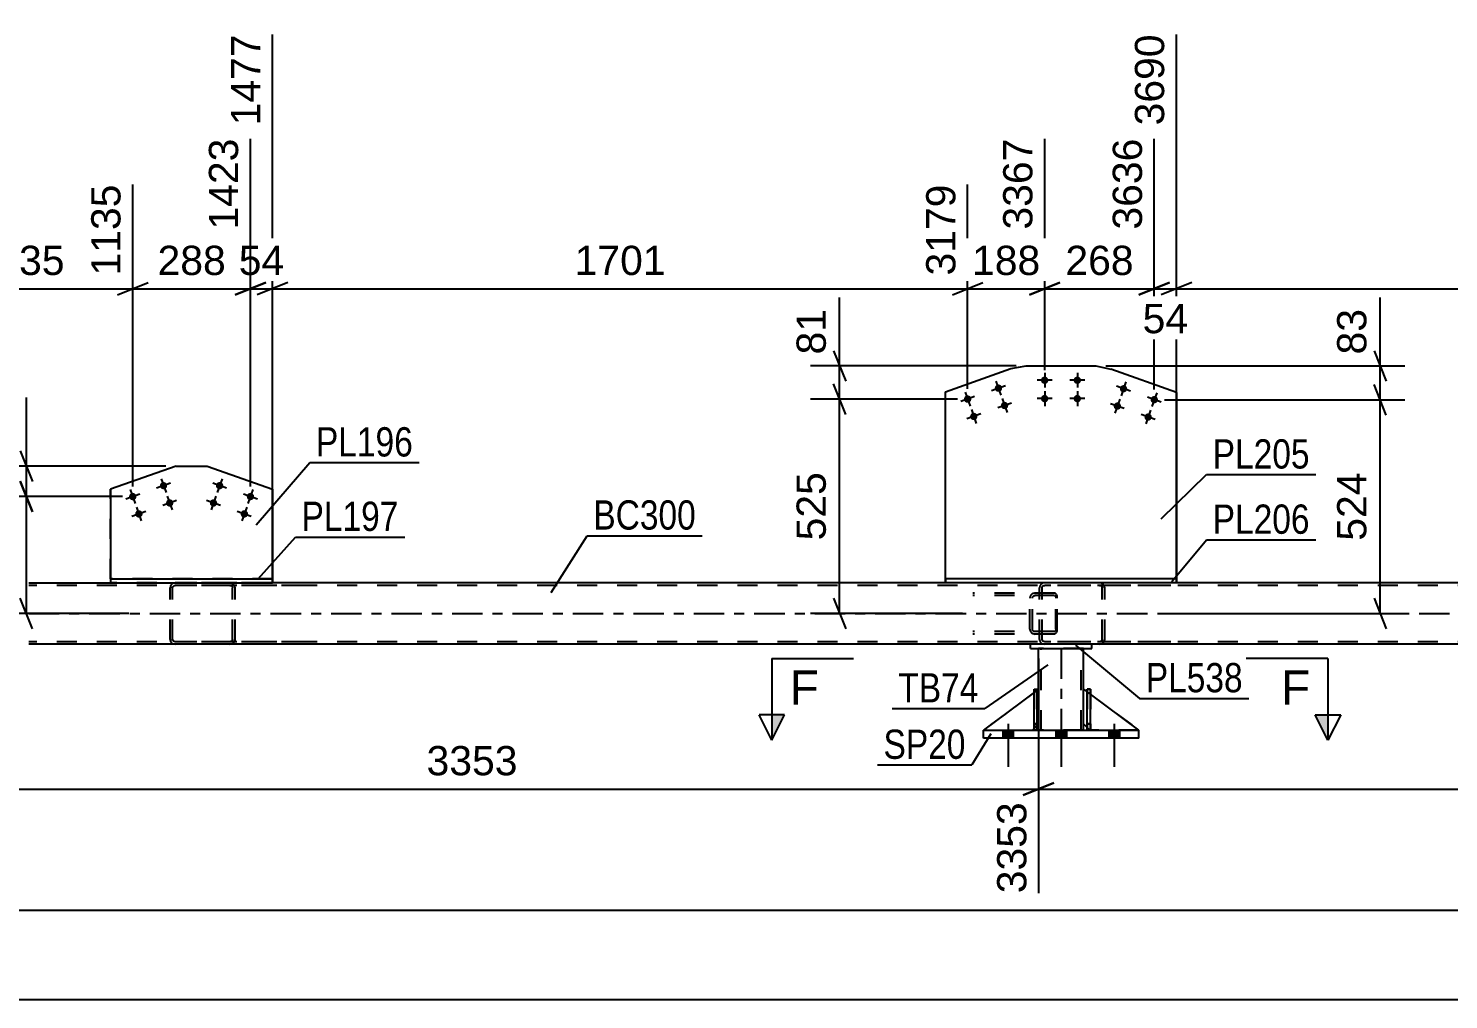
# Model space of a CAD drawing. Header units: millimetres. Extents: x -123 to 718, y -398 to 196.
# Drawn here: x -43.6 to 95.4, y -260.6 to -165.5 of the extents above; entities that cross this region are included whole.
import ezdxf

# ---------------------------------------------------------------- set-up
doc = ezdxf.new("R2010")
doc.units = ezdxf.units.MM
doc.linetypes.add('DXK_LINE_DOT2', pattern=[3.9198, 1.9599, -1.9599])
doc.linetypes.add('DXK_LINE_DOT3', pattern=[5.9187, 2.979, -0.9799, 0.9799, -0.9799])
doc.styles.add('Arial', font='ARIAL.TTF', dxfattribs={"height": 0.2})
doc.styles.add('Arial Narrow', font='ARIALN.TTF', dxfattribs={"height": 0.2})

# ---------------------------------------------------------------- blocks, each defined once
blk = doc.blocks.new('Part-318464438-2647 - 2499')
at = {"color": 2, "linetype": 'Continuous'}
for p, q in [((54.85, -230.58), (49.9, -234.25)), ((55.3, -230.25), (55.17, -230.34)), ((55.3, -233.65), (55.3, -230.25)), ((54.85, -234.09), (54.7, -234.25)), ((55.3, -233.65), (55.17, -233.77)), ((55.3, -233.65), (55.3, -233.65))]:
    blk.add_line(p, q, dxfattribs=at)
at = {"color": 7, "linetype": 'DXK_LINE_DOT2'}
for p, q in [((55.17, -230.34), (54.85, -230.58)), ((55.3, -233.65), (55.3, -230.25)), ((49.9, -234.25), (49.9, -234.25)), ((49.9, -234.25), (54.7, -234.25)), ((55.3, -233.65), (54.7, -234.25)), ((55.17, -233.77), (54.85, -234.09))]:
    blk.add_line(p, q, dxfattribs=at)
blk = doc.blocks.new('Part-318464438-2519 - 2499')
at = {"color": 7, "linetype": 'DXK_LINE_DOT2'}
for p, q in [((54.85, -230.25), (55.17, -230.25)), ((54.85, -233.65), (54.85, -230.25)), ((54.85, -230.25), (54.85, -234.25)), ((55.17, -230.25), (55.17, -233.65)), ((55.17, -234.25), (55.17, -230.34)), ((55.17, -233.65), (54.85, -233.65)), ((54.85, -234.25), (54.85, -233.65)), ((55.17, -234.25), (54.85, -234.25)), ((55.17, -233.65), (55.17, -234.25)), ((55.17, -234.25), (55.17, -234.25))]:
    blk.add_line(p, q, dxfattribs=at)
blk = doc.blocks.new('Bolt-318464438-2850 - 2499')
at = {"linetype": 'Continuous'}
for points in [[(48.01, -201.96), (47.99, -201.89), (47.99, -201.81), (48, -201.74), (48.03, -201.67), (48.08, -201.61), (48.13, -201.56), (48.2, -201.52), (48.27, -201.49), (48.34, -201.48), (48.42, -201.49), (48.49, -201.51), (48.56, -201.55), (48.61, -201.6), (48.66, -201.66), (48.69, -201.73), (48.71, -201.8), (48.71, -201.88), (48.69, -201.95), (48.66, -202.02), (48.62, -202.08), (48.56, -202.13), (48.5, -202.17), (48.43, -202.2), (48.35, -202.2), (48.28, -202.2), (48.21, -202.18), (48.14, -202.14), (48.08, -202.09), (48.04, -202.03)], [(51.02, -200.89), (51.01, -200.82), (51.01, -200.74), (51.02, -200.67), (51.05, -200.6), (51.09, -200.54), (51.15, -200.49), (51.21, -200.45), (51.28, -200.42), (51.36, -200.41), (51.43, -200.42), (51.51, -200.44), (51.57, -200.48), (51.63, -200.53), (51.67, -200.59), (51.7, -200.66), (51.72, -200.73), (51.72, -200.81), (51.71, -200.88), (51.68, -200.95), (51.63, -201.01), (51.58, -201.06), (51.51, -201.1), (51.44, -201.13), (51.37, -201.13), (51.29, -201.13), (51.22, -201.11), (51.16, -201.07), (51.1, -201.02), (51.05, -200.96)], [(51.62, -202.59), (51.61, -202.51), (51.61, -202.44), (51.62, -202.36), (51.65, -202.3), (51.69, -202.23), (51.75, -202.18), (51.81, -202.14), (51.89, -202.12), (51.96, -202.11), (52.04, -202.12), (52.11, -202.14), (52.17, -202.18), (52.23, -202.23), (52.27, -202.29), (52.31, -202.36), (52.32, -202.43), (52.32, -202.5), (52.31, -202.58), (52.28, -202.65), (52.24, -202.71), (52.18, -202.76), (52.12, -202.8), (52.04, -202.82), (51.97, -202.83), (51.89, -202.82), (51.82, -202.8), (51.76, -202.77), (51.7, -202.72), (51.66, -202.66)], [(48.61, -203.66), (48.59, -203.58), (48.59, -203.51), (48.61, -203.43), (48.64, -203.36), (48.68, -203.3), (48.73, -203.25), (48.8, -203.21), (48.87, -203.19), (48.94, -203.18), (49.02, -203.19), (49.09, -203.21), (49.16, -203.25), (49.21, -203.3), (49.26, -203.36), (49.29, -203.43), (49.31, -203.5), (49.31, -203.57), (49.29, -203.65), (49.26, -203.72), (49.22, -203.78), (49.16, -203.83), (49.1, -203.87), (49.03, -203.89), (48.95, -203.9), (48.88, -203.89), (48.81, -203.87), (48.74, -203.83), (48.68, -203.79), (48.64, -203.72)]]:
    blk.add_hatch(color=1, dxfattribs=at).paths.add_polyline_path(points)
at = {"color": 1, "linetype": 'Continuous'}
for p, q in [((51.12, -200.1), (51.6, -201.45)), ((49.03, -201.6), (47.67, -202.09)), ((48.11, -201.17), (48.59, -202.52)), ((52.04, -200.53), (50.68, -201.02)), ((48.71, -202.86), (49.19, -204.22)), ((52.64, -202.23), (51.29, -202.71)), ((51.72, -201.79), (52.21, -203.15)), ((49.63, -203.3), (48.27, -203.78))]:
    blk.add_line(p, q, dxfattribs=at)
blk = doc.blocks.new('Part-318464438-2643 - 2499')
at = {"color": 2, "linetype": 'Continuous'}
for p, q in [((55.3, -230.25), (55.3, -226.25)), ((59.7, -230.25), (59.7, -226.25)), ((55.3, -234.25), (55.3, -233.65)), ((59.7, -234.25), (59.7, -233.65))]:
    blk.add_line(p, q, dxfattribs=at)
at = {"color": 7, "linetype": 'DXK_LINE_DOT2'}
for p, q in [((59.7, -226.25), (55.3, -226.25)), ((55.54, -234.25), (55.54, -226.25)), ((59.46, -234.25), (59.46, -226.25)), ((55.3, -233.65), (55.3, -230.25)), ((59.7, -233.65), (59.7, -230.25)), ((59.7, -234.25), (55.3, -234.25))]:
    blk.add_line(p, q, dxfattribs=at)
at = {"color": 7, "linetype": 'DXK_LINE_DOT3'}
blk.add_line((57.5, -226.25), (57.5, -234.25), dxfattribs=at)
blk = doc.blocks.new('Part-318464438-2650 - 2499')
at = {"color": 7, "linetype": 'DXK_LINE_DOT2'}
for p, q in [((59.7, -233.65), (59.7, -230.25)), ((59.7, -230.25), (65.1, -234.25)), ((60.3, -234.25), (59.7, -233.65)), ((65.1, -234.25), (60.3, -234.25))]:
    blk.add_line(p, q, dxfattribs=at)
blk = doc.blocks.new('Part-318464438-2586 - 2499')
at = {"color": 2, "linetype": 'Continuous'}
for p, q in [((54.85, -234.25), (54.85, -230.25)), ((54.85, -230.25), (55.17, -230.25)), ((55.17, -234.25), (55.17, -230.25)), ((54.85, -234.25), (54.85, -234.25)), ((55.17, -234.25), (54.85, -234.25))]:
    blk.add_line(p, q, dxfattribs=at)
at = {"color": 7, "linetype": 'DXK_LINE_DOT2'}
for p, q in [((54.85, -230.25), (54.85, -233.65)), ((55.17, -233.65), (55.17, -230.25)), ((54.85, -233.65), (54.85, -234.25)), ((54.85, -233.65), (55.17, -233.65)), ((54.85, -234.25), (54.85, -234.25)), ((54.85, -234.25), (54.85, -234.25)), ((55.17, -234.25), (55.17, -233.65)), ((55.17, -234.25), (55.17, -234.25))]:
    blk.add_line(p, q, dxfattribs=at)
blk = doc.blocks.new('Bolt-318464438-2849 - 2499')
at = {"linetype": 'Continuous'}
for points in [[(55.53, -200), (55.53, -199.92), (55.56, -199.85), (55.59, -199.78), (55.64, -199.73), (55.71, -199.68), (55.77, -199.65), (55.85, -199.64), (55.92, -199.64), (56, -199.65), (56.07, -199.68), (56.13, -199.73), (56.18, -199.78), (56.21, -199.85), (56.24, -199.92), (56.25, -200), (56.24, -200.07), (56.21, -200.14), (56.18, -200.21), (56.13, -200.26), (56.07, -200.31), (56, -200.34), (55.92, -200.35), (55.85, -200.35), (55.77, -200.34), (55.71, -200.31), (55.64, -200.26), (55.59, -200.21), (55.56, -200.14), (55.53, -200.07)], [(58.73, -200), (58.73, -199.92), (58.76, -199.85), (58.79, -199.78), (58.84, -199.73), (58.91, -199.68), (58.97, -199.65), (59.05, -199.64), (59.12, -199.64), (59.2, -199.65), (59.27, -199.68), (59.33, -199.73), (59.38, -199.78), (59.41, -199.85), (59.44, -199.92), (59.45, -200), (59.44, -200.07), (59.41, -200.14), (59.38, -200.21), (59.33, -200.26), (59.27, -200.31), (59.2, -200.34), (59.12, -200.35), (59.05, -200.35), (58.97, -200.34), (58.91, -200.31), (58.84, -200.26), (58.79, -200.21), (58.76, -200.14), (58.73, -200.07)], [(55.53, -201.8), (55.53, -201.72), (55.56, -201.65), (55.59, -201.58), (55.64, -201.53), (55.71, -201.48), (55.77, -201.45), (55.85, -201.44), (55.92, -201.44), (56, -201.45), (56.07, -201.48), (56.13, -201.53), (56.18, -201.58), (56.21, -201.65), (56.24, -201.72), (56.25, -201.8), (56.24, -201.87), (56.21, -201.94), (56.18, -202.01), (56.13, -202.06), (56.07, -202.11), (56, -202.14), (55.92, -202.15), (55.85, -202.15), (55.77, -202.14), (55.71, -202.11), (55.64, -202.06), (55.59, -202.01), (55.56, -201.94), (55.53, -201.87)], [(58.73, -201.8), (58.73, -201.72), (58.76, -201.65), (58.79, -201.58), (58.84, -201.53), (58.91, -201.48), (58.97, -201.45), (59.05, -201.44), (59.12, -201.44), (59.2, -201.45), (59.27, -201.48), (59.33, -201.53), (59.38, -201.58), (59.41, -201.65), (59.44, -201.72), (59.45, -201.8), (59.44, -201.87), (59.41, -201.94), (59.38, -202.01), (59.33, -202.06), (59.27, -202.11), (59.2, -202.14), (59.12, -202.15), (59.05, -202.15), (58.97, -202.14), (58.91, -202.11), (58.84, -202.06), (58.79, -202.01), (58.76, -201.94), (58.73, -201.87)]]:
    blk.add_hatch(color=1, dxfattribs=at).paths.add_polyline_path(points)
at = {"color": 1, "linetype": 'Continuous'}
for p, q in [((56.61, -200), (55.17, -200)), ((55.89, -199.28), (55.89, -200.72)), ((59.81, -200), (58.37, -200)), ((59.09, -199.28), (59.09, -200.72)), ((55.89, -201.08), (55.89, -202.52)), ((59.09, -201.08), (59.09, -202.52)), ((56.61, -201.8), (55.17, -201.8)), ((59.81, -201.8), (58.37, -201.8))]:
    blk.add_line(p, q, dxfattribs=at)
blk = doc.blocks.new('Part-318464438-2638 - 2499')
at = {"color": 2, "linetype": 'Continuous'}
for p, q in [((60.5, -225.85), (54.5, -225.85)), ((54.5, -226.25), (54.5, -225.85)), ((54.5, -226.25), (60.5, -226.25)), ((60.5, -226.25), (60.5, -225.85))]:
    blk.add_line(p, q, dxfattribs=at)
blk = doc.blocks.new('Part-318464438-2574 - 2499')
at = {"color": 7, "linetype": 'DXK_LINE_DOT2'}
for p, q in [((60.37, -230.25), (60.05, -230.25)), ((60.05, -233.65), (60.05, -230.25)), ((60.05, -230.25), (60.05, -234.25)), ((60.37, -230.25), (60.37, -233.65)), ((60.37, -234.25), (60.37, -230.25)), ((60.37, -233.65), (60.05, -233.65)), ((60.05, -234.25), (60.05, -233.65)), ((60.37, -234.25), (60.05, -234.25)), ((60.37, -233.65), (60.37, -234.25)), ((60.37, -234.25), (60.37, -234.25))]:
    blk.add_line(p, q, dxfattribs=at)
blk = doc.blocks.new('Part-318464438-2645 - 2499')
at = {"color": 2, "linetype": 'Continuous'}
for p, q in [((60.05, -234.25), (60.05, -230.25)), ((60.05, -230.25), (60.37, -230.25)), ((60.37, -234.25), (60.37, -230.25)), ((60.05, -234.25), (60.05, -234.25)), ((60.37, -234.25), (60.05, -234.25))]:
    blk.add_line(p, q, dxfattribs=at)
at = {"color": 7, "linetype": 'DXK_LINE_DOT2'}
for p, q in [((60.05, -230.25), (60.05, -233.65)), ((60.37, -233.65), (60.37, -230.25)), ((60.05, -233.65), (60.05, -234.25)), ((60.05, -233.65), (60.37, -233.65)), ((60.05, -234.25), (60.05, -234.25)), ((60.05, -234.25), (60.05, -234.25)), ((60.37, -234.25), (60.37, -233.65)), ((60.37, -234.25), (60.37, -234.25))]:
    blk.add_line(p, q, dxfattribs=at)
blk = doc.blocks.new('Part-318464438-2648 - 2499')
at = {"color": 7, "linetype": 'DXK_LINE_DOT2'}
for p, q in [((55.3, -230.25), (49.9, -234.25)), ((55.3, -233.65), (55.3, -230.25)), ((55.3, -230.25), (55.3, -233.65)), ((49.9, -234.25), (54.7, -234.25)), ((54.7, -234.25), (55.3, -233.65)), ((55.3, -233.65), (54.7, -234.25)), ((55.3, -233.65), (55.3, -233.65))]:
    blk.add_line(p, q, dxfattribs=at)
blk = doc.blocks.new('Part-318464438-2649 - 2499')
at = {"color": 2, "linetype": 'Continuous'}
for p, q in [((59.7, -233.65), (59.7, -230.25)), ((59.7, -230.25), (60.05, -230.51)), ((65.1, -234.25), (60.37, -230.75)), ((60.05, -234), (59.7, -233.65))]:
    blk.add_line(p, q, dxfattribs=at)
at = {"color": 7, "linetype": 'DXK_LINE_DOT2'}
for p, q in [((60.37, -230.75), (60.05, -230.51)), ((60.05, -234), (60.3, -234.25)), ((60.3, -234.25), (65.1, -234.25))]:
    blk.add_line(p, q, dxfattribs=at)
blk = doc.blocks.new('Part-318464438-2700 - 2499')
at = {"color": 2, "linetype": 'Continuous'}
for p, q in [((49.9, -235.05), (49.9, -234.25)), ((49.9, -234.25), (65.1, -234.25)), ((65.1, -235.05), (65.1, -234.25)), ((65.1, -235.05), (49.9, -235.05))]:
    blk.add_line(p, q, dxfattribs=at)
blk = doc.blocks.new('Part-318464438-2701 - 2499')
at = {"color": 7, "linetype": 'DXK_LINE_DOT2'}
for p, q in [((55.42, -220.14), (55.38, -220.33)), ((55.38, -225.37), (55.38, -220.33)), ((55.64, -220.33), (55.66, -220.24)), ((55.64, -225.37), (55.64, -220.33)), ((55.66, -220.24), (55.71, -220.16)), ((55.89, -219.85), (55.7, -219.88)), ((55.71, -220.16), (55.8, -220.11)), ((55.8, -220.11), (55.89, -220.09)), ((68.25, -219.85), (55.89, -219.85)), ((68.25, -220.09), (55.89, -220.09)), ((61.45, -219.88), (61.26, -219.85)), ((61.26, -220.09), (61.35, -220.11)), ((61.35, -220.11), (61.44, -220.16)), ((61.44, -220.16), (61.49, -220.24)), ((61.49, -220.24), (61.51, -220.33)), ((61.51, -225.37), (61.51, -220.33)), ((61.77, -220.33), (61.73, -220.14)), ((61.77, -225.37), (61.77, -220.33)), ((55.38, -225.37), (55.42, -225.55)), ((55.66, -225.46), (55.64, -225.37)), ((55.71, -225.54), (55.66, -225.46)), ((55.7, -225.81), (55.89, -225.85)), ((55.8, -225.59), (55.71, -225.54)), ((55.89, -225.61), (55.8, -225.59)), ((68.25, -225.61), (55.89, -225.61)), ((68.25, -225.85), (55.89, -225.85)), ((61.35, -225.59), (61.26, -225.61)), ((61.26, -225.85), (61.45, -225.81)), ((61.44, -225.54), (61.35, -225.59)), ((61.49, -225.46), (61.44, -225.54)), ((61.51, -225.37), (61.49, -225.46)), ((61.73, -225.55), (61.77, -225.37))]:
    blk.add_line(p, q, dxfattribs=at)
for centre, start, end in [((55.87, -220.35), 110.7582, 155.6799), ((61.28, -220.35), 24.3201, 69.2418), ((55.87, -225.35), 204.3201, 249.2418), ((61.28, -225.35), 290.7582, 335.6799)]:
    blk.add_arc(centre, 0.496, start, end, dxfattribs=at)
blk = doc.blocks.new('Bolt-318464438-2712 - 2499')
at = {"linetype": 'Continuous'}
for points in [[(51.78, -235.05), (52.82, -235.05), (52.82, -234.25), (51.78, -234.25)], [(51.78, -235.05), (52.82, -235.05), (52.82, -234.25), (51.78, -234.25)], [(51.78, -235.05), (52.82, -235.05), (52.82, -234.25), (51.78, -234.25)], [(56.98, -235.05), (58.02, -235.05), (58.02, -234.25), (56.98, -234.25)], [(56.98, -235.05), (58.02, -235.05), (58.02, -234.25), (56.98, -234.25)], [(62.18, -235.05), (63.22, -235.05), (63.22, -234.25), (62.18, -234.25)], [(62.18, -235.05), (63.22, -235.05), (63.22, -234.25), (62.18, -234.25)], [(62.18, -235.05), (63.22, -235.05), (63.22, -234.25), (62.18, -234.25)]]:
    blk.add_hatch(color=1, dxfattribs=at).paths.add_polyline_path(points)
at = {"color": 1, "linetype": 'Continuous'}
for p, q in [((51.78, -234.25), (51.78, -235.05)), ((51.78, -234.25), (51.78, -235.05)), ((51.78, -234.25), (51.78, -235.05)), ((52.3, -233.65), (52.3, -237.85)), ((52.3, -233.65), (52.3, -237.85)), ((52.3, -233.65), (52.3, -237.85)), ((52.82, -234.25), (52.82, -235.05)), ((52.82, -234.25), (52.82, -235.05)), ((52.82, -234.25), (52.82, -235.05)), ((56.98, -234.25), (56.98, -235.05)), ((56.98, -234.25), (56.98, -235.05)), ((57.5, -233.65), (57.5, -237.85)), ((57.5, -233.65), (57.5, -237.85)), ((58.02, -234.25), (58.02, -235.05)), ((58.02, -234.25), (58.02, -235.05)), ((62.18, -234.25), (62.18, -235.05)), ((62.18, -234.25), (62.18, -235.05)), ((62.18, -234.25), (62.18, -235.05)), ((62.7, -233.65), (62.7, -237.85)), ((62.7, -233.65), (62.7, -237.85)), ((62.7, -233.65), (62.7, -237.85)), ((63.22, -234.25), (63.22, -235.05)), ((63.22, -234.25), (63.22, -235.05)), ((63.22, -234.25), (63.22, -235.05))]:
    blk.add_line(p, q, dxfattribs=at)
blk = doc.blocks.new('Part-318464438-2775 - 2499')
at = {"color": 2, "linetype": 'Continuous'}
for p, q in [((-29.16, -208.4), (-35.57, -210.67)), ((-29.16, -208.4), (-29.16, -208.4)), ((-29.16, -208.4), (-26.12, -208.4)), ((-26.12, -208.4), (-26.12, -208.4)), ((-26.12, -208.4), (-19.71, -210.67)), ((-35.57, -210.67), (-35.57, -210.67)), ((-35.57, -210.67), (-35.57, -219.45)), ((-19.71, -210.67), (-19.71, -219.45))]:
    blk.add_line(p, q, dxfattribs=at)
at = {"color": 7, "linetype": 'DXK_LINE_DOT2'}
for p, q in [((-35.57, -219.45), (-35.57, -210.67)), ((-19.71, -219.45), (-19.71, -210.67)), ((-19.71, -219.45), (-35.57, -219.45))]:
    blk.add_line(p, q, dxfattribs=at)
blk = doc.blocks.new('Bolt-318464438-2788 - 2499')
at = {"linetype": 'Continuous'}
for points in [[(63.95, -200.95, -1), (63.27, -200.71, -1)], [(66.96, -202.02, -1), (66.28, -201.78, -1)], [(63.35, -202.65, -1), (62.67, -202.41, -1)], [(66.36, -203.72, -1), (65.68, -203.48, -1)]]:
    blk.add_hatch(color=1, dxfattribs=at).paths.add_polyline_path(points)
at = {"color": 1, "linetype": 'Continuous'}
for p, q in [((63.85, -200.15), (63.37, -201.51)), ((64.29, -201.07), (62.93, -200.59)), ((66.86, -201.22), (66.38, -202.58)), ((63.69, -202.77), (62.33, -202.29)), ((63.25, -201.85), (62.77, -203.21)), ((66.26, -202.92), (65.78, -204.28)), ((67.3, -202.14), (65.95, -201.66)), ((66.7, -203.84), (65.34, -203.36))]:
    blk.add_line(p, q, dxfattribs=at)
blk = doc.blocks.new('Part-318464438-2791 - 2499')
at = {"color": 7, "linetype": 'DXK_LINE_DOT2'}
for p, q in [((56.85, -220.85), (48.85, -220.85)), ((56.85, -221.09), (48.85, -221.09)), ((54.94, -220.85), (54.75, -220.88)), ((54.85, -221.11), (54.94, -221.09)), ((55.38, -221.09), (55.38, -220.85)), ((56.95, -220.88), (56.85, -220.85)), ((56.85, -221.09), (56.9, -221.11)), ((57.04, -220.99), (56.95, -220.88)), ((57.1, -221.14), (57.04, -220.99)), ((54.48, -221.14), (54.44, -221.33)), ((54.44, -224.37), (54.44, -221.33)), ((54.69, -221.33), (54.71, -221.24)), ((54.69, -224.37), (54.69, -221.33)), ((54.71, -221.24), (54.76, -221.16)), ((54.76, -221.16), (54.85, -221.11)), ((56.9, -221.11), (56.95, -221.16)), ((56.95, -221.16), (56.98, -221.24)), ((56.98, -221.24), (56.99, -221.33)), ((56.99, -224.37), (56.99, -221.33)), ((57.12, -221.33), (57.1, -221.14)), ((57.12, -224.37), (57.12, -221.33)), ((56.85, -224.61), (48.85, -224.61)), ((56.85, -224.85), (48.85, -224.85)), ((54.44, -224.37), (54.48, -224.55)), ((54.71, -224.46), (54.69, -224.37)), ((54.76, -224.54), (54.71, -224.46)), ((54.75, -224.81), (54.94, -224.85)), ((54.85, -224.59), (54.76, -224.54)), ((54.94, -224.61), (54.85, -224.59)), ((55.38, -224.85), (55.38, -224.61)), ((56.9, -224.59), (56.85, -224.61)), ((56.85, -224.85), (56.95, -224.81)), ((56.95, -224.54), (56.9, -224.59)), ((56.98, -224.46), (56.95, -224.54)), ((56.95, -224.81), (57.04, -224.71)), ((56.99, -224.37), (56.98, -224.46)), ((57.04, -224.71), (57.1, -224.55)), ((57.1, -224.55), (57.12, -224.37))]:
    blk.add_line(p, q, dxfattribs=at)
for centre, start, end in [((54.93, -221.34), 111.1514, 156.105), ((54.93, -224.35), 203.895, 248.8486)]:
    blk.add_arc(centre, 0.492, start, end, dxfattribs=at)
blk = doc.blocks.new('Part-318464438-2810 - 2499')
at = {"color": 2, "linetype": 'Continuous'}
for p, q in [((68.79, -219.45), (46.18, -219.45)), ((46.18, -219.85), (46.18, -219.45)), ((68.79, -219.45), (68.79, -219.85)), ((68.79, -219.45), (68.79, -219.45)), ((68.79, -219.85), (46.18, -219.85)), ((68.79, -219.85), (68.79, -219.85))]:
    blk.add_line(p, q, dxfattribs=at)
at = {"color": 7, "linetype": 'DXK_LINE_DOT2'}
for p, q in [((46.18, -219.45), (46.18, -219.85)), ((68.79, -219.85), (68.79, -219.45))]:
    blk.add_line(p, q, dxfattribs=at)
blk = doc.blocks.new('Bolt-318464438-2832 - 2499')
at = {"linetype": 'Continuous'}
for points in [[(-25.23, -210.2), (-25.2, -210.13), (-25.16, -210.07), (-25.1, -210.02), (-25.03, -209.99), (-24.96, -209.97), (-24.89, -209.96), (-24.81, -209.97), (-24.74, -209.99), (-24.68, -210.03), (-24.62, -210.08), (-24.58, -210.14), (-24.55, -210.21), (-24.53, -210.29), (-24.53, -210.36), (-24.55, -210.43), (-24.58, -210.5), (-24.63, -210.56), (-24.68, -210.61), (-24.75, -210.65), (-24.82, -210.67), (-24.9, -210.68), (-24.97, -210.67), (-25.04, -210.65), (-25.11, -210.61), (-25.16, -210.56), (-25.21, -210.49), (-25.24, -210.43), (-25.25, -210.35), (-25.25, -210.28)], [(-22.22, -211.27), (-22.19, -211.2), (-22.14, -211.14), (-22.08, -211.09), (-22.02, -211.06), (-21.95, -211.04), (-21.87, -211.03), (-21.8, -211.04), (-21.73, -211.06), (-21.66, -211.1), (-21.61, -211.15), (-21.56, -211.21), (-21.53, -211.28), (-21.52, -211.36), (-21.52, -211.43), (-21.53, -211.5), (-21.57, -211.57), (-21.61, -211.63), (-21.67, -211.68), (-21.73, -211.72), (-21.81, -211.74), (-21.88, -211.75), (-21.96, -211.74), (-22.03, -211.72), (-22.09, -211.68), (-22.15, -211.63), (-22.19, -211.56), (-22.22, -211.5), (-22.23, -211.42), (-22.23, -211.35)], [(-25.83, -211.9), (-25.8, -211.83), (-25.76, -211.77), (-25.7, -211.72), (-25.64, -211.68), (-25.56, -211.66), (-25.49, -211.66), (-25.41, -211.66), (-25.34, -211.69), (-25.28, -211.73), (-25.22, -211.78), (-25.18, -211.84), (-25.15, -211.91), (-25.13, -211.98), (-25.14, -212.06), (-25.15, -212.13), (-25.18, -212.2), (-25.23, -212.26), (-25.29, -212.31), (-25.35, -212.35), (-25.42, -212.37), (-25.5, -212.38), (-25.57, -212.37), (-25.64, -212.34), (-25.71, -212.3), (-25.76, -212.25), (-25.81, -212.19), (-25.84, -212.12), (-25.85, -212.05), (-25.85, -211.97)], [(-22.82, -212.97), (-22.79, -212.9), (-22.74, -212.84), (-22.69, -212.79), (-22.62, -212.75), (-22.55, -212.73), (-22.47, -212.73), (-22.4, -212.73), (-22.33, -212.76), (-22.26, -212.8), (-22.21, -212.85), (-22.16, -212.91), (-22.13, -212.98), (-22.12, -213.05), (-22.12, -213.13), (-22.14, -213.2), (-22.17, -213.27), (-22.21, -213.33), (-22.27, -213.38), (-22.34, -213.42), (-22.41, -213.44), (-22.48, -213.45), (-22.56, -213.44), (-22.63, -213.41), (-22.69, -213.37), (-22.75, -213.32), (-22.79, -213.26), (-22.82, -213.19), (-22.84, -213.12), (-22.84, -213.04)]]:
    blk.add_hatch(color=1, dxfattribs=at).paths.add_polyline_path(points)
at = {"color": 1, "linetype": 'Continuous'}
for p, q in [((-24.65, -209.64), (-25.13, -211)), ((-25.25, -211.34), (-25.73, -212.69)), ((-24.21, -210.56), (-25.57, -210.08)), ((-21.2, -211.63), (-22.55, -211.15)), ((-21.64, -210.71), (-22.12, -212.07)), ((-24.81, -212.26), (-26.17, -211.77)), ((-22.24, -212.41), (-22.72, -213.76)), ((-21.8, -213.33), (-23.16, -212.84))]:
    blk.add_line(p, q, dxfattribs=at)
blk = doc.blocks.new('Bolt-318464438-2833 - 2499')
at = {"linetype": 'Continuous'}
for points in [[(-30.05, -210.2, -1), (-30.72, -210.44, -1)], [(-33.06, -211.27, -1), (-33.74, -211.51, -1)], [(-32.46, -212.96, -1), (-33.14, -213.21, -1)], [(-29.44, -211.89, -1), (-30.12, -212.14, -1)]]:
    blk.add_hatch(color=1, dxfattribs=at).paths.add_polyline_path(points)
at = {"color": 1, "linetype": 'Continuous'}
for p, q in [((-30.63, -209.64), (-30.14, -211)), ((-32.72, -211.15), (-34.08, -211.63)), ((-33.64, -210.71), (-33.16, -212.07)), ((-29.71, -210.08), (-31.06, -210.56)), ((-30.02, -211.34), (-29.54, -212.69)), ((-33.04, -212.41), (-32.56, -213.76)), ((-29.1, -211.77), (-30.46, -212.26)), ((-32.12, -212.84), (-33.48, -213.33))]:
    blk.add_line(p, q, dxfattribs=at)
blk = doc.blocks.new('Part-318464438-2838 - 2499')
at = {"color": 2, "linetype": 'Continuous'}
for p, q in [((-35.57, -219.45), (-19.71, -219.45)), ((-35.57, -219.45), (-35.57, -219.85)), ((-19.71, -219.45), (-19.71, -219.45)), ((-19.71, -219.45), (-19.71, -219.85)), ((-35.57, -219.85), (-19.71, -219.85)), ((-19.71, -219.85), (-19.71, -219.85))]:
    blk.add_line(p, q, dxfattribs=at)
at = {"color": 7, "linetype": 'DXK_LINE_DOT2'}
for p, q in [((-35.57, -219.45), (-35.57, -219.45)), ((-35.57, -219.45), (-35.57, -219.85)), ((-19.71, -219.85), (-19.71, -219.45)), ((-35.57, -219.85), (-35.57, -219.85))]:
    blk.add_line(p, q, dxfattribs=at)
blk = doc.blocks.new('Part-318464438-2843 - 2499')
at = {"color": 7, "linetype": 'DXK_LINE_DOT2'}
for p, q in [((-29.71, -220.14), (-29.75, -220.33)), ((-29.75, -225.37), (-29.75, -220.33)), ((-29.5, -220.33), (-29.48, -220.24)), ((-29.5, -225.37), (-29.5, -220.33)), ((-29.48, -220.24), (-29.42, -220.16)), ((-29.24, -219.85), (-29.44, -219.88)), ((-29.42, -220.16), (-29.34, -220.11)), ((-29.34, -220.11), (-29.24, -220.09)), ((-16.88, -219.85), (-29.24, -219.85)), ((-16.88, -220.09), (-29.24, -220.09)), ((-23.68, -219.88), (-23.88, -219.85)), ((-23.88, -220.09), (-23.78, -220.11)), ((-23.78, -220.11), (-23.7, -220.16)), ((-23.7, -220.16), (-23.64, -220.24)), ((-23.64, -220.24), (-23.62, -220.33)), ((-23.62, -225.37), (-23.62, -220.33)), ((-23.37, -220.33), (-23.41, -220.14)), ((-23.37, -225.37), (-23.37, -220.33)), ((-29.75, -225.37), (-29.71, -225.55)), ((-29.48, -225.46), (-29.5, -225.37)), ((-29.42, -225.54), (-29.48, -225.46)), ((-29.44, -225.81), (-29.24, -225.85)), ((-29.34, -225.59), (-29.42, -225.54)), ((-29.24, -225.61), (-29.34, -225.59)), ((-16.88, -225.61), (-29.24, -225.61)), ((-16.88, -225.85), (-29.24, -225.85)), ((-23.78, -225.59), (-23.88, -225.61)), ((-23.88, -225.85), (-23.68, -225.81)), ((-23.7, -225.54), (-23.78, -225.59)), ((-23.64, -225.46), (-23.7, -225.54)), ((-23.62, -225.37), (-23.64, -225.46)), ((-23.41, -225.55), (-23.37, -225.37))]:
    blk.add_line(p, q, dxfattribs=at)
for centre, start, end in [((-29.26, -220.35), 110.7582, 155.6799), ((-23.86, -220.35), 24.3201, 69.2418), ((-29.26, -225.35), 204.3201, 249.2418), ((-23.86, -225.35), 290.7582, 335.6799)]:
    blk.add_arc(centre, 0.496, start, end, dxfattribs=at)
blk = doc.blocks.new('Part-318464438-2848 - 2499')
at = {"color": 2, "linetype": 'Continuous'}
for p, q in [((-43.57, -219.85), (-35.57, -219.85)), ((46.18, -219.85), (-19.71, -219.85)), ((134.7, -219.85), (68.79, -219.85)), ((54.5, -225.85), (-43.57, -225.85)), ((224.77, -225.85), (60.5, -225.85))]:
    blk.add_line(p, q, dxfattribs=at)
at = {"color": 7, "linetype": 'DXK_LINE_DOT2'}
for p, q in [((619.65, -220.09), (-43.57, -220.09)), ((619.65, -219.85), (-35.57, -219.85)), ((-35.57, -219.85), (-19.71, -219.85)), ((68.79, -219.85), (46.18, -219.85)), ((619.65, -225.61), (-43.57, -225.61)), ((60.5, -225.85), (54.5, -225.85))]:
    blk.add_line(p, q, dxfattribs=at)
at = {"color": 7, "linetype": 'DXK_LINE_DOT3'}
blk.add_line((-43.57, -222.85), (619.65, -222.85), dxfattribs=at)
blk = doc.blocks.new('Part-318464438-2855 - 2499')
at = {"color": 2, "linetype": 'Continuous'}
for p, q in [((52.59, -198.85), (54.09, -198.6)), ((54.09, -198.6), (54.09, -198.6)), ((54.09, -198.6), (60.89, -198.6)), ((60.89, -198.6), (60.89, -198.6)), ((60.89, -198.6), (62.38, -198.91)), ((46.18, -201.13), (52.59, -198.85)), ((52.59, -198.85), (52.59, -198.85)), ((62.38, -198.91), (62.38, -198.91)), ((68.79, -201.18), (62.38, -198.91)), ((46.18, -201.13), (46.18, -201.13)), ((46.18, -219.45), (46.18, -201.13)), ((68.79, -201.18), (68.79, -201.18)), ((68.79, -201.18), (68.79, -219.45))]:
    blk.add_line(p, q, dxfattribs=at)
at = {"color": 7, "linetype": 'DXK_LINE_DOT2'}
for p, q in [((46.18, -219.45), (46.18, -201.13)), ((68.79, -219.45), (68.79, -201.18)), ((68.79, -219.45), (46.18, -219.45))]:
    blk.add_line(p, q, dxfattribs=at)
blk = doc.blocks.new('StraightDimension-318464438-3148 - 2499')
at = {"color": 7, "linetype": 'Continuous'}
for p, q in [((68.79, -218.45), (68.79, -166.14)), ((136.87, -210.39), (136.87, -180.84)), ((70.29, -190.44), (67.29, -191.64)), ((135.37, -191.64), (138.37, -190.44)), ((68.79, -191.04), (136.87, -191.04))]:
    blk.add_line(p, q, dxfattribs=at)
at = {"color": 0}
blk.add_wipeout([(107.88, -190.29), (107.88, -186.09), (97.78, -186.09), (97.78, -190.29)], dxfattribs=at)
at = {"color": 3, "style": 'Arial'}
blk.add_text('1702', height=2.865, dxfattribs=at).set_placement((98.38, -189.69))
at = {"color": 0, "linetype": 'Continuous'}
blk.add_wipeout([(136.27, -180.24), (132.07, -180.24), (132.07, -190.34), (136.27, -190.34)], dxfattribs=at)
at = {"color": 3, "linetype": 'Continuous', "style": 'Arial'}
blk.add_text('5392', height=2.865, rotation=90.0002, dxfattribs=at).set_placement((135.67, -189.74))
blk = doc.blocks.new('StraightDimension-318464438-3486 - 2499')
at = {"color": 7, "linetype": 'Continuous'}
for p, q in [((35.81, -198.6), (35.81, -191.9)), ((35.81, -198.6), (35.81, -191.9)), ((35.21, -197.1), (36.41, -200.1)), ((53.09, -198.6), (32.96, -198.6)), ((35.81, -201.84), (35.81, -198.6)), ((36.41, -203.34), (35.21, -200.34)), ((47.35, -201.84), (32.96, -201.84))]:
    blk.add_line(p, q, dxfattribs=at)
at = {"color": 0}
blk.add_wipeout([(35.06, -192.42), (30.86, -192.42), (30.86, -198.07), (35.06, -198.07)], dxfattribs=at)
at = {"color": 3, "style": 'Arial'}
blk.add_text('81', height=2.865, rotation=90.0002, dxfattribs=at).set_placement((34.46, -197.47))
blk = doc.blocks.new('StraightDimension-318464438-3361 - 2499')
at = {"color": 7, "linetype": 'Continuous'}
for p, q in [((-44.41, -209.89), (-43.21, -212.89)), ((-34.4, -211.39), (-46.66, -211.39)), ((-43.81, -222.85), (-43.81, -211.39)), ((-43.21, -224.35), (-44.41, -221.35)), ((-33.78, -222.85), (-46.66, -222.85))]:
    blk.add_line(p, q, dxfattribs=at)
at = {"color": 0}
blk.add_wipeout([(-44.56, -213.18), (-48.76, -213.18), (-48.76, -221.05), (-44.56, -221.05)], dxfattribs=at)
at = {"color": 3, "style": 'Arial'}
blk.add_text('286', height=2.865, rotation=90.0002, dxfattribs=at).set_placement((-45.16, -220.45))
blk = doc.blocks.new('StraightDimension-318464438-3258 - 2499')
at = {"color": 7, "linetype": 'Continuous'}
for p, q in [((-19.71, -218.45), (-19.71, -166.14)), ((48.35, -200.84), (48.35, -180.84)), ((-18.21, -190.44), (-21.21, -191.64)), ((46.85, -191.64), (49.85, -190.44)), ((-19.71, -191.04), (48.35, -191.04))]:
    blk.add_line(p, q, dxfattribs=at)
at = {"color": 0}
blk.add_wipeout([(19.37, -190.29), (19.37, -186.09), (9.27, -186.09), (9.27, -190.29)], dxfattribs=at)
at = {"color": 3, "style": 'Arial'}
blk.add_text('1701', height=2.865, dxfattribs=at).set_placement((9.87, -189.69))
at = {"color": 0, "linetype": 'Continuous'}
blk.add_wipeout([(47.75, -180.24), (43.55, -180.24), (43.55, -190.34), (47.75, -190.34)], dxfattribs=at)
at = {"color": 3, "linetype": 'Continuous', "style": 'Arial'}
blk.add_text('3179', height=2.865, rotation=90.0002, dxfattribs=at).set_placement((47.15, -189.74))
blk = doc.blocks.new('StraightDimension-318464438-3101 - 2499')
at = {"color": 7, "linetype": 'Continuous'}
for p, q in [((55.3, -227.25), (55.3, -250.23)), ((225.57, -227.25), (225.57, -250.23)), ((56.8, -239.43), (53.8, -240.63)), ((55.3, -240.03), (225.57, -240.03)), ((224.07, -240.63), (227.07, -239.43))]:
    blk.add_line(p, q, dxfattribs=at)
at = {"color": 0}
blk.add_wipeout([(145.48, -239.28), (145.48, -235.08), (135.38, -235.08), (135.38, -239.28)], dxfattribs=at)
at = {"color": 3, "style": 'Arial'}
blk.add_text('4257', height=2.865, dxfattribs=at).set_placement((135.98, -238.68))
at = {"color": 0, "linetype": 'Continuous'}
blk.add_wipeout([(224.97, -240.73), (220.77, -240.73), (220.77, -250.83), (224.97, -250.83)], dxfattribs=at)
at = {"color": 3, "linetype": 'Continuous', "style": 'Arial'}
blk.add_text('7609', height=2.865, rotation=90.0002, dxfattribs=at).set_placement((224.37, -250.23))
blk = doc.blocks.new('StraightDimension-318464438-3111 - 2499')
at = {"color": 7, "linetype": 'Continuous'}
for p, q in [((-55.67, -226.85), (-55.67, -243.56)), ((55.3, -227.25), (55.3, -250.23)), ((-54.17, -239.43), (-57.17, -240.63)), ((-55.67, -240.03), (55.3, -240.03)), ((53.8, -240.63), (56.8, -239.43))]:
    blk.add_line(p, q, dxfattribs=at)
at = {"color": 0}
blk.add_wipeout([(4.86, -239.28), (4.86, -235.08), (-5.23, -235.08), (-5.23, -239.28)], dxfattribs=at)
at = {"color": 3, "style": 'Arial'}
blk.add_text('3353', height=2.865, dxfattribs=at).set_placement((-4.63, -238.68))
at = {"color": 0, "linetype": 'Continuous'}
for points in [[(-56.27, -240.73), (-60.47, -240.73), (-60.47, -244.16), (-56.27, -244.16)], [(54.7, -240.73), (50.5, -240.73), (50.5, -250.83), (54.7, -250.83)]]:
    blk.add_wipeout(points, dxfattribs=at)
at = {"color": 3, "linetype": 'Continuous', "style": 'Arial'}
for s, height, p in [('0', 2.87, (-56.87, -243.56)), ('3353', 2.865, (54.1, -250.23))]:
    blk.add_text(s, height=height, rotation=90.0002, dxfattribs=at).set_placement(p)
blk = doc.blocks.new('StraightDimension-318464438-3121 - 2499')
at = {"color": 7, "linetype": 'Continuous'}
blk.add_line((-56.47, -260.65), (620.45, -260.65), dxfattribs=at)
blk = doc.blocks.new('StraightDimension-318464438-3132 - 2499')
at = {"color": 7, "linetype": 'Continuous'}
for p, q in [((55.89, -199), (55.89, -176.34)), ((66.62, -200.9), (66.62, -176.34)), ((54.39, -191.64), (57.39, -190.44)), ((68.12, -190.44), (65.12, -191.64)), ((55.89, -191.04), (66.62, -191.04))]:
    blk.add_line(p, q, dxfattribs=at)
at = {"color": 0}
blk.add_wipeout([(65.19, -190.29), (65.19, -186.09), (57.32, -186.09), (57.32, -190.29)], dxfattribs=at)
at = {"color": 3, "style": 'Arial'}
blk.add_text('268', height=2.865, dxfattribs=at).set_placement((57.92, -189.69))
at = {"color": 0, "linetype": 'Continuous'}
blk.add_wipeout([(66.02, -175.74), (61.82, -175.74), (61.82, -185.84), (66.02, -185.84)], dxfattribs=at)
at = {"color": 3, "linetype": 'Continuous', "style": 'Arial'}
blk.add_text('3636', height=2.865, rotation=90.0002, dxfattribs=at).set_placement((65.42, -185.24))
blk = doc.blocks.new('StraightDimension-318464438-3141 - 2499')
at = {"color": 7, "linetype": 'Continuous'}
for p, q in [((68.79, -218.45), (68.79, -166.14)), ((66.62, -200.9), (66.62, -176.34)), ((65.12, -191.64), (68.12, -190.44)), ((70.29, -190.44), (67.29, -191.64)), ((66.62, -191.04), (68.79, -191.04))]:
    blk.add_line(p, q, dxfattribs=at)
at = {"color": 0, "linetype": 'Continuous'}
blk.add_wipeout([(68.19, -165.54), (63.99, -165.54), (63.99, -175.64), (68.19, -175.64)], dxfattribs=at)
at = {"color": 0}
blk.add_wipeout([(70.53, -195.99), (70.53, -191.79), (64.88, -191.79), (64.88, -195.99)], dxfattribs=at)
at = {"color": 3, "linetype": 'Continuous', "style": 'Arial'}
blk.add_text('3690', height=2.865, rotation=90.0002, dxfattribs=at).set_placement((67.59, -175.04))
at = {"color": 3, "style": 'Arial'}
blk.add_text('54', height=2.865, dxfattribs=at).set_placement((65.48, -195.39))
blk = doc.blocks.new('StraightDimension-318464438-3242 - 2499')
at = {"color": 7, "linetype": 'Continuous'}
for p, q in [((-19.71, -218.45), (-19.71, -166.14)), ((-21.88, -210.39), (-21.88, -176.34)), ((-23.38, -191.64), (-20.38, -190.44)), ((-18.21, -190.44), (-21.21, -191.64)), ((-21.88, -191.04), (-19.71, -191.04))]:
    blk.add_line(p, q, dxfattribs=at)
at = {"color": 0, "linetype": 'Continuous'}
blk.add_wipeout([(-20.31, -165.54), (-24.51, -165.54), (-24.51, -175.64), (-20.31, -175.64)], dxfattribs=at)
at = {"color": 0}
blk.add_wipeout([(-17.97, -190.29), (-17.97, -186.09), (-23.62, -186.09), (-23.62, -190.29)], dxfattribs=at)
at = {"color": 3, "linetype": 'Continuous', "style": 'Arial'}
blk.add_text('1477', height=2.865, rotation=90.0002, dxfattribs=at).set_placement((-20.91, -175.04))
at = {"color": 3, "style": 'Arial'}
blk.add_text('54', height=2.865, dxfattribs=at).set_placement((-23.02, -189.69))
blk = doc.blocks.new('StraightDimension-318464438-3249 - 2499')
at = {"color": 7, "linetype": 'Continuous'}
for p, q in [((55.89, -199), (55.89, -176.34)), ((48.35, -200.84), (48.35, -180.84)), ((46.85, -191.64), (49.85, -190.44)), ((57.39, -190.44), (54.39, -191.64)), ((48.35, -191.04), (55.89, -191.04))]:
    blk.add_line(p, q, dxfattribs=at)
at = {"color": 0}
blk.add_wipeout([(56.05, -190.29), (56.05, -186.09), (48.18, -186.09), (48.18, -190.29)], dxfattribs=at)
at = {"color": 3, "style": 'Arial'}
blk.add_text('188', height=2.865, dxfattribs=at).set_placement((48.78, -189.69))
at = {"color": 0, "linetype": 'Continuous'}
blk.add_wipeout([(55.29, -175.74), (51.09, -175.74), (51.09, -185.84), (55.29, -185.84)], dxfattribs=at)
at = {"color": 3, "linetype": 'Continuous', "style": 'Arial'}
blk.add_text('3367', height=2.865, rotation=90.0002, dxfattribs=at).set_placement((54.69, -185.24))
blk = doc.blocks.new('StraightDimension-318464438-3278 - 2499')
at = {"color": 7, "linetype": 'Continuous'}
for p, q in [((-21.88, -210.39), (-21.88, -176.34)), ((-33.4, -210.39), (-33.4, -180.84)), ((-34.9, -191.64), (-31.9, -190.44)), ((-20.38, -190.44), (-23.38, -191.64)), ((-33.4, -191.04), (-21.88, -191.04))]:
    blk.add_line(p, q, dxfattribs=at)
at = {"color": 0}
blk.add_wipeout([(-23.7, -190.29), (-23.7, -186.09), (-31.57, -186.09), (-31.57, -190.29)], dxfattribs=at)
at = {"color": 3, "style": 'Arial'}
blk.add_text('288', height=2.865, dxfattribs=at).set_placement((-30.97, -189.69))
at = {"color": 0, "linetype": 'Continuous'}
blk.add_wipeout([(-22.48, -175.74), (-26.68, -175.74), (-26.68, -185.84), (-22.48, -185.84)], dxfattribs=at)
at = {"color": 3, "linetype": 'Continuous', "style": 'Arial'}
blk.add_text('1423', height=2.865, rotation=90.0002, dxfattribs=at).set_placement((-23.08, -185.24))
blk = doc.blocks.new('StraightDimension-318464438-3287 - 2499')
at = {"color": 7, "linetype": 'Continuous'}
for p, q in [((-33.4, -210.39), (-33.4, -180.84)), ((-55.67, -218.85), (-55.67, -187.51)), ((-54.17, -190.44), (-57.17, -191.64)), ((-34.9, -191.64), (-31.9, -190.44)), ((-55.67, -191.04), (-33.4, -191.04))]:
    blk.add_line(p, q, dxfattribs=at)
at = {"color": 0}
blk.add_wipeout([(-39.49, -190.29), (-39.49, -186.09), (-49.58, -186.09), (-49.58, -190.29)], dxfattribs=at)
at = {"color": 3, "style": 'Arial'}
blk.add_text('1135', height=2.865, dxfattribs=at).set_placement((-48.98, -189.69))
at = {"color": 0, "linetype": 'Continuous'}
for points in [[(-34, -180.24), (-38.2, -180.24), (-38.2, -190.34), (-34, -190.34)], [(-56.27, -186.91), (-60.47, -186.91), (-60.47, -190.34), (-56.27, -190.34)]]:
    blk.add_wipeout(points, dxfattribs=at)
at = {"color": 3, "linetype": 'Continuous', "style": 'Arial'}
for s, height, p in [('1135', 2.865, (-34.6, -189.74)), ('0', 2.87, (-56.87, -189.74))]:
    blk.add_text(s, height=height, rotation=90.0002, dxfattribs=at).set_placement(p)
blk = doc.blocks.new('StraightDimension-318464438-3351 - 2499')
at = {"color": 7, "linetype": 'Continuous'}
for p, q in [((-43.81, -208.4), (-43.81, -201.7)), ((-43.81, -208.4), (-43.81, -201.7)), ((-44.41, -206.9), (-43.21, -209.9)), ((-30.16, -208.4), (-46.66, -208.4)), ((-43.81, -211.39), (-43.81, -208.4)), ((-43.21, -212.89), (-44.41, -209.89)), ((-34.4, -211.39), (-46.66, -211.39))]:
    blk.add_line(p, q, dxfattribs=at)
at = {"color": 0}
blk.add_wipeout([(-44.56, -202.23), (-48.76, -202.23), (-48.76, -207.87), (-44.56, -207.87)], dxfattribs=at)
at = {"color": 3, "style": 'Arial'}
blk.add_text('75', height=2.865, rotation=90.0002, dxfattribs=at).set_placement((-45.16, -207.27))
blk = doc.blocks.new('StraightDimension-318464438-3405 - 2499')
at = {"color": 7, "linetype": 'Continuous'}
for p, q in [((88.74, -198.6), (88.74, -191.9)), ((88.74, -198.6), (88.74, -191.9)), ((88.14, -197.1), (89.34, -200.1)), ((61.89, -198.6), (91.14, -198.6)), ((88.74, -201.9), (88.74, -198.6)), ((89.34, -203.4), (88.14, -200.4)), ((67.62, -201.9), (91.14, -201.9))]:
    blk.add_line(p, q, dxfattribs=at)
at = {"color": 0}
blk.add_wipeout([(87.99, -192.42), (83.79, -192.42), (83.79, -198.07), (87.99, -198.07)], dxfattribs=at)
at = {"color": 3, "style": 'Arial'}
blk.add_text('83', height=2.865, rotation=90.0002, dxfattribs=at).set_placement((87.39, -197.47))
blk = doc.blocks.new('StraightDimension-318464438-3415 - 2499')
at = {"color": 7, "linetype": 'Continuous'}
for p, q in [((89.34, -203.4), (88.14, -200.4)), ((67.62, -201.9), (91.14, -201.9)), ((88.74, -222.85), (88.74, -201.9)), ((88.14, -221.35), (89.34, -224.35)), ((67.06, -222.85), (91.14, -222.85))]:
    blk.add_line(p, q, dxfattribs=at)
at = {"color": 0}
blk.add_wipeout([(87.99, -208.44), (83.79, -208.44), (83.79, -216.31), (87.99, -216.31)], dxfattribs=at)
at = {"color": 3, "style": 'Arial'}
blk.add_text('524', height=2.865, rotation=90.0002, dxfattribs=at).set_placement((87.39, -215.71))
blk = doc.blocks.new('StraightDimension-318464438-3496 - 2499')
at = {"color": 7, "linetype": 'Continuous'}
for p, q in [((36.41, -203.34), (35.21, -200.34)), ((47.35, -201.84), (32.96, -201.84)), ((35.81, -222.85), (35.81, -201.84)), ((35.21, -221.35), (36.41, -224.35)), ((47.83, -222.85), (32.96, -222.85))]:
    blk.add_line(p, q, dxfattribs=at)
at = {"color": 0}
blk.add_wipeout([(35.06, -208.41), (30.86, -208.41), (30.86, -216.28), (35.06, -216.28)], dxfattribs=at)
at = {"color": 3, "style": 'Arial'}
blk.add_text('525', height=2.865, rotation=90.0002, dxfattribs=at).set_placement((34.46, -215.68))
blk = doc.blocks.new('StraightDimension-318464438-3556 - 2499')
at = {"color": 7, "linetype": 'Continuous'}
blk.add_line((-55.67, -251.89), (619.65, -251.89), dxfattribs=at)
blk = doc.blocks.new('Mark-318464438-2634 - 2499')
at = {"color": 0}
blk.add_wipeout([(75.29, -230.55), (75.29, -227.55), (65.79, -227.55), (65.79, -230.55)], dxfattribs=at)
blk.add_wipeout([(75.29, -230.55), (75.29, -227.55), (65.79, -227.55), (65.79, -230.55)], dxfattribs=at)
at = {"color": 30, "linetype": 'Continuous'}
for p, q in [((58.92, -225.94), (65.19, -231.15)), ((65.19, -231.15), (75.89, -231.15))]:
    blk.add_line(p, q, dxfattribs=at)
at = {"color": 3, "style": 'Arial Narrow'}
blk.add_text('PL538', height=2.863, dxfattribs=at).set_placement((65.79, -230.55))
blk = doc.blocks.new('Mark-318464438-2639 - 2499')
at = {"color": 0}
blk.add_wipeout([(49.42, -231.55), (49.42, -228.55), (41.56, -228.55), (41.56, -231.55)], dxfattribs=at)
blk.add_wipeout([(49.42, -231.55), (49.42, -228.55), (41.56, -228.55), (41.56, -231.55)], dxfattribs=at)
at = {"color": 30, "linetype": 'Continuous'}
for p in [(56.19, -227.86), (40.96, -232.15)]:
    blk.add_line(p, (50.02, -232.15), dxfattribs=at)
at = {"color": 3, "style": 'Arial Narrow'}
blk.add_text('TB74', height=2.863, dxfattribs=at).set_placement((41.56, -231.55))
blk = doc.blocks.new('Mark-318464438-2696 - 2499')
at = {"color": 0}
blk.add_wipeout([(48.15, -237.07), (48.15, -234.07), (40.11, -234.07), (40.11, -237.07)], dxfattribs=at)
blk.add_wipeout([(48.15, -237.07), (48.15, -234.07), (40.11, -234.07), (40.11, -237.07)], dxfattribs=at)
at = {"color": 30, "linetype": 'Continuous'}
for p in [(50.63, -234.61), (39.51, -237.67)]:
    blk.add_line(p, (48.75, -237.67), dxfattribs=at)
at = {"color": 3, "style": 'Arial Narrow'}
blk.add_text('SP20', height=2.863, dxfattribs=at).set_placement((40.11, -237.07))
blk = doc.blocks.new('Mark-318464438-2771 - 2499')
at = {"color": 0}
blk.add_wipeout([(-5.96, -207.46), (-5.96, -204.46), (-15.46, -204.46), (-15.46, -207.46)], dxfattribs=at)
blk.add_wipeout([(-5.96, -207.46), (-5.96, -204.46), (-15.46, -204.46), (-15.46, -207.46)], dxfattribs=at)
at = {"color": 30, "linetype": 'Continuous'}
for p, q in [((-21.32, -214.17), (-16.06, -208.06)), ((-16.06, -208.06), (-5.36, -208.06))]:
    blk.add_line(p, q, dxfattribs=at)
at = {"color": 3, "style": 'Arial Narrow'}
blk.add_text('PL196', height=2.863, dxfattribs=at).set_placement((-15.46, -207.46))
blk = doc.blocks.new('Mark-318464438-2806 - 2499')
at = {"color": 0}
blk.add_wipeout([(81.85, -215.03), (81.85, -212.03), (72.34, -212.03), (72.34, -215.03)], dxfattribs=at)
blk.add_wipeout([(81.85, -215.03), (81.85, -212.03), (72.34, -212.03), (72.34, -215.03)], dxfattribs=at)
at = {"color": 30, "linetype": 'Continuous'}
for p, q in [((68.35, -219.71), (71.74, -215.63)), ((71.74, -215.63), (82.45, -215.63))]:
    blk.add_line(p, q, dxfattribs=at)
at = {"color": 3, "style": 'Arial Narrow'}
blk.add_text('PL206', height=2.863, dxfattribs=at).set_placement((72.34, -215.03))
blk = doc.blocks.new('Mark-318464438-2834 - 2499')
at = {"color": 0}
blk.add_wipeout([(-7.37, -214.75), (-7.37, -211.75), (-16.87, -211.75), (-16.87, -214.75)], dxfattribs=at)
blk.add_wipeout([(-7.37, -214.75), (-7.37, -211.75), (-16.87, -211.75), (-16.87, -214.75)], dxfattribs=at)
at = {"color": 30, "linetype": 'Continuous'}
for p, q in [((-21.11, -219.45), (-17.47, -215.35)), ((-17.47, -215.35), (-6.77, -215.35))]:
    blk.add_line(p, q, dxfattribs=at)
at = {"color": 3, "style": 'Arial Narrow'}
blk.add_text('PL197', height=2.863, dxfattribs=at).set_placement((-16.87, -214.75))
blk = doc.blocks.new('Mark-318464438-2844 - 2499')
at = {"color": 0}
blk.add_wipeout([(21.75, -214.62), (21.75, -211.62), (11.7, -211.62), (11.7, -214.62)], dxfattribs=at)
blk.add_wipeout([(21.75, -214.62), (21.75, -211.62), (11.7, -211.62), (11.7, -214.62)], dxfattribs=at)
at = {"color": 30, "linetype": 'Continuous'}
for p, q in [((7.57, -220.77), (11.1, -215.22)), ((11.1, -215.22), (22.35, -215.22))]:
    blk.add_line(p, q, dxfattribs=at)
at = {"color": 3, "style": 'Arial Narrow'}
blk.add_text('BC300', height=2.863, dxfattribs=at).set_placement((11.7, -214.62))
blk = doc.blocks.new('Mark-318464438-2851 - 2499')
at = {"color": 0}
blk.add_wipeout([(81.85, -208.64), (81.85, -205.64), (72.34, -205.64), (72.34, -208.64)], dxfattribs=at)
blk.add_wipeout([(81.85, -208.64), (81.85, -205.64), (72.34, -205.64), (72.34, -208.64)], dxfattribs=at)
at = {"color": 30, "linetype": 'Continuous'}
for p, q in [((67.31, -213.57), (71.74, -209.24)), ((71.74, -209.24), (82.45, -209.24))]:
    blk.add_line(p, q, dxfattribs=at)
at = {"color": 3, "style": 'Arial Narrow'}
blk.add_text('PL205', height=2.863, dxfattribs=at).set_placement((72.34, -208.64))
blk = doc.blocks.new('SectionMark-318464438-3642 - 2499')
at = {"linetype": 'Continuous'}
for points in [[(29.18, -232.75), (30.43, -232.75), (29.18, -235.25)], [(82.38, -232.75), (83.63, -232.75), (83.63, -235.25)]]:
    blk.add_hatch(color=6, dxfattribs=at).paths.add_polyline_path(points)
at = {"color": 6, "linetype": 'Continuous'}
for p, q in [((29.18, -227.25), (37.18, -227.25)), ((29.18, -227.25), (29.18, -235.25)), ((83.63, -227.25), (75.63, -227.25)), ((83.63, -227.25), (83.63, -235.25)), ((29.18, -235.25), (27.93, -232.75)), ((30.43, -232.75), (27.93, -232.75)), ((29.18, -235.25), (30.43, -232.75)), ((82.38, -232.75), (84.88, -232.75)), ((83.63, -235.25), (82.38, -232.75)), ((84.88, -232.75), (83.63, -235.25))]:
    blk.add_line(p, q, dxfattribs=at)
at = {"color": 0, "linetype": 'Continuous'}
for points in [[(33.78, -231.75), (33.78, -228.25), (30.93, -228.25), (30.93, -231.75)], [(81.88, -231.75), (81.88, -228.25), (79.03, -228.25), (79.03, -231.75)]]:
    blk.add_wipeout(points, dxfattribs=at)
at = {"color": 3, "linetype": 'Continuous', "style": 'Arial'}
for p in [(30.93, -231.75), (79.03, -231.75)]:
    blk.add_text('F', height=3.34, dxfattribs=at).set_placement(p)

msp = doc.modelspace()

# ---------------------------------------------------------------- block references
for name in ['Part-318464438-2855 - 2499', 'Bolt-318464438-2850 - 2499', 'Bolt-318464438-2849 - 2499', 'Bolt-318464438-2788 - 2499', 'Part-318464438-2775 - 2499', 'Bolt-318464438-2833 - 2499', 'Bolt-318464438-2832 - 2499', 'Part-318464438-2838 - 2499', 'Part-318464438-2810 - 2499', 'Part-318464438-2848 - 2499', 'Part-318464438-2843 - 2499', 'Part-318464438-2791 - 2499', 'Part-318464438-2701 - 2499', 'Part-318464438-2638 - 2499', 'Part-318464438-2643 - 2499', 'Part-318464438-2647 - 2499', 'Part-318464438-2648 - 2499', 'Part-318464438-2519 - 2499', 'Part-318464438-2586 - 2499', 'Part-318464438-2650 - 2499', 'Part-318464438-2649 - 2499', 'Part-318464438-2574 - 2499', 'Part-318464438-2645 - 2499', 'Part-318464438-2700 - 2499', 'Bolt-318464438-2712 - 2499']:
    msp.add_blockref(name, (0, 0))

# ---------------------------------------------------------------- next in the draw order: block references
for name in ['StraightDimension-318464438-3148 - 2499', 'StraightDimension-318464438-3486 - 2499', 'StraightDimension-318464438-3361 - 2499', 'StraightDimension-318464438-3101 - 2499']:
    msp.add_blockref(name, (0, 0))

# ---------------------------------------------------------------- next in the draw order: block references
for name in ['StraightDimension-318464438-3258 - 2499', 'StraightDimension-318464438-3132 - 2499', 'StraightDimension-318464438-3111 - 2499']:
    msp.add_blockref(name, (0, 0))

# ---------------------------------------------------------------- next in the draw order: block references
for name in ['StraightDimension-318464438-3242 - 2499', 'StraightDimension-318464438-3141 - 2499', 'StraightDimension-318464438-3249 - 2499', 'Mark-318464438-2844 - 2499', 'StraightDimension-318464438-3121 - 2499']:
    msp.add_blockref(name, (0, 0))

# ---------------------------------------------------------------- next in the draw order: block references
for name in ['StraightDimension-318464438-3278 - 2499', 'StraightDimension-318464438-3405 - 2499', 'StraightDimension-318464438-3496 - 2499', 'StraightDimension-318464438-3556 - 2499']:
    msp.add_blockref(name, (0, 0))

# ---------------------------------------------------------------- next in the draw order: block references
for name in ['StraightDimension-318464438-3287 - 2499', 'StraightDimension-318464438-3415 - 2499', 'Mark-318464438-2771 - 2499', 'Mark-318464438-2634 - 2499', 'Mark-318464438-2639 - 2499', 'Mark-318464438-2696 - 2499']:
    msp.add_blockref(name, (0, 0))

# ---------------------------------------------------------------- next in the draw order: block references
for name in ['StraightDimension-318464438-3351 - 2499', 'Mark-318464438-2834 - 2499', 'Mark-318464438-2806 - 2499', 'SectionMark-318464438-3642 - 2499']:
    msp.add_blockref(name, (0, 0))

# ---------------------------------------------------------------- next in the draw order: block references
msp.add_blockref('Mark-318464438-2851 - 2499', (0, 0))

doc.saveas('drawing.dxf')
